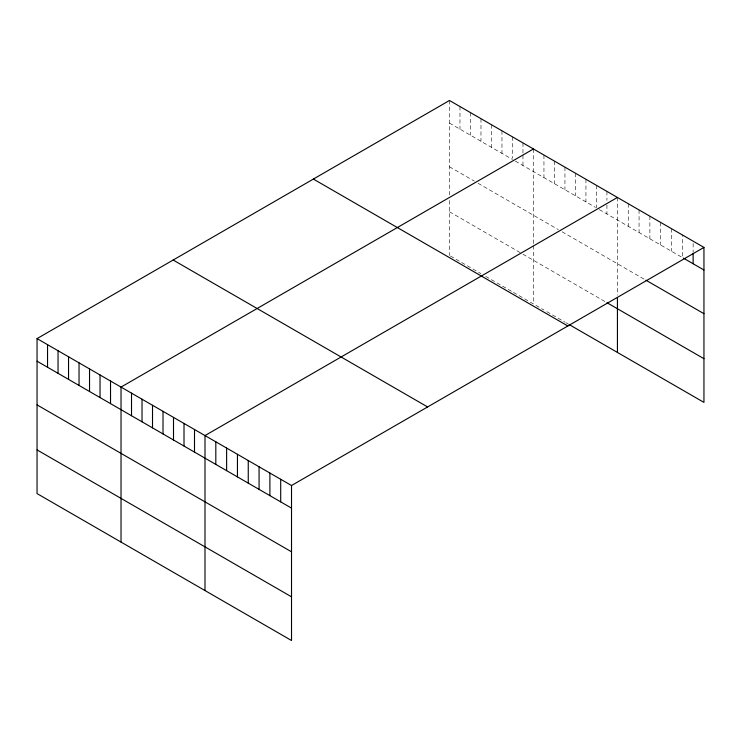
<?xml version="1.0" encoding="UTF-8"?>
<svg xmlns="http://www.w3.org/2000/svg" width="741" height="741" viewBox="0 0 741 741"><rect width="100%" height="100%" fill="white"/><g stroke="black" fill="none" stroke-linecap="round" stroke-linejoin="round"><path stroke-width="0.56" stroke-dasharray="3.71 2.78" d="M449.481 123.089L512.466 159.445M515.328 161.103L595.486 207.378M599.302 209.583L682.322 257.516L682.322 234.916M449.481 166.771L474.296 181.1M478.112 183.305L558.269 229.58M562.086 231.785L644.957 279.635M449.481 211.787L521.053 253.107M522.961 254.209L606.935 302.689M450.435 256.025L480.974 273.661M485.744 276.412L512.466 291.843M513.42 292.389L543.95 310.016M546.821 311.674L564.948 322.14M565.902 322.687L568.764 324.345M693.131 243.419L693.131 252.459M671.503 228.673L671.503 251.273M660.694 222.43L660.694 245.03M649.876 216.187L649.876 238.778M639.057 209.944L639.057 232.535M628.248 203.701L628.248 226.292M617.429 197.458L617.429 295.251M606.935 191.391L606.935 200.431M606.935 204.951L606.935 213.992M596.44 185.333L596.44 207.934M585.936 179.276L585.936 201.867M575.442 173.218L575.442 195.809M564.948 167.151L564.948 189.752M554.453 161.093L554.453 183.685M543.95 155.036L543.95 177.627M533.455 148.969L533.455 244.511M533.455 245.642L533.455 303.958M522.961 142.911L522.961 154.211M522.961 155.341L522.961 165.512M512.466 136.853L512.466 158.315M501.963 130.796L501.963 153.387M491.468 124.729L491.468 147.329M480.974 118.671L480.974 141.272M470.479 112.613L470.479 135.205M459.976 106.556L459.976 129.147M449.481 100.489L449.481 194.911M449.481 200.533L449.481 255.478"/><path stroke-width="1.11" d="M37.05 338.609L291.519 485.522L291.519 640.511L37.05 493.589L37.05 338.609L449.481 100.489L703.95 247.411L703.95 402.391L569.718 324.891M533.455 148.969L121.024 387.089L121.024 542.079M617.429 197.458L204.998 435.569L204.998 590.558M291.519 485.522L703.95 247.411M683.304 258.081L703.95 270.002M645.939 280.2L703.95 313.693M606.935 302.689L703.95 358.7M313.378 179.072L567.847 325.984M173.153 260.026L427.622 406.948M37.05 361.2L291.519 508.122M37.05 404.892L291.519 551.804M37.05 449.907L291.519 596.82M693.131 253.589L693.131 263.759M617.429 297.502L617.429 352.438M280.7 479.279L280.7 501.87M269.891 473.036L269.891 495.627M259.072 466.793L259.072 489.384M248.254 460.55L248.254 483.141M237.444 454.307L237.444 476.898M226.626 448.055L226.626 470.655M215.816 441.812L215.816 464.412M194.503 429.511L194.503 452.103M184.009 423.454L184.009 446.045M173.505 417.387L173.505 439.987M163.011 411.329L163.011 433.93M152.516 405.271L152.516 427.863M142.022 399.214L142.022 421.805M131.518 393.147L131.518 415.747M110.529 381.031L110.529 403.623M100.035 374.965L100.035 397.565M89.531 368.907L89.531 391.507M79.037 362.849L79.037 385.44M68.543 356.791L68.543 379.383M58.048 350.725L58.048 373.325M47.544 344.667L47.544 367.267"/></g></svg>
